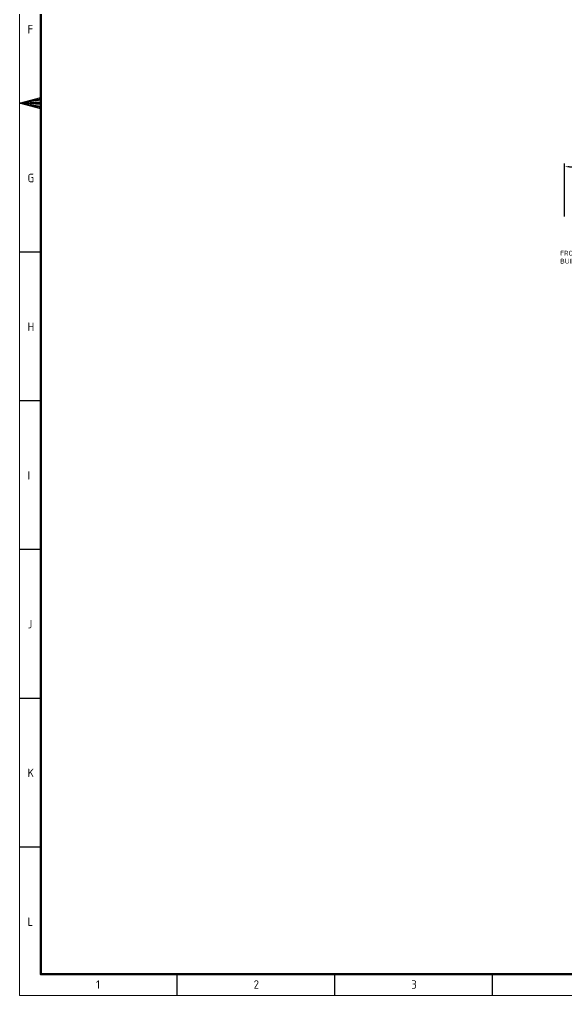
# Model space of a CAD drawing. Header units: inches. Extents: x 735 to 7643, y 526 to 1733.
# Drawn here: x 4289 to 4631, y 618 to 1228 of the extents above; entities that cross this region are included whole.
import ezdxf

# ---------------------------------------------------------------- set-up
doc = ezdxf.new("R2010")
doc.units = ezdxf.units.IN
doc.header["$MEASUREMENT"] = 0
doc.layers.add('FREE-TEXT', color=7, linetype='Continuous')
doc.layers.add('zone wiring', color=5, linetype='Continuous')
doc.styles.get("Standard").update_dxf_attribs({"font": 'isocp3.shx'})
doc.styles.add('TEG BORDER', font='isocp.shx')
doc.dimstyles.get("Standard").update_dxf_attribs({"dimtxt": 2, "dimasz": 3, "dimexe": 2, "dimexo": 2, "dimgap": 1, "dimtad": 0, "dimtih": 1, "dimtoh": 1, "dimdec": 1, "dimzin": 0, "dimdsep": 46, "dimtxsty": 'Standard', "dimcen": 0, "dimclrd": 256, "dimclre": 256, "dimclrt": 256, "dimadec": 1, "dimazin": 0, "dimtfac": 1, "dimtdec": 1, "dimtofl": 0, "dimtmove": 0, "dimatfit": 3, "dimfxl": 1, "dimtolj": 1, "dimtzin": 0, "dimlwd": -1, "dimlwe": -1, "dimarcsym": 0})

# ---------------------------------------------------------------- blocks, each defined once
blk = doc.blocks.new('TEG BORDER A2')
at = {"linetype": 'Continuous'}
for p, q in [((5, 415), (5, 5)), ((5, 5), (489, 5))]:
    blk.add_line(p, q, dxfattribs=at)
for p, q in [((5, 210), (0, 210)), ((1.25, 210), (3.75, 210)), ((0, 175), (5, 175)), ((0, 140), (5, 140)), ((0, 105), (5, 105)), ((0, 70), (5, 70)), ((0, 35), (5, 35)), ((37.12, 0), (37.12, 5)), ((74.25, 0), (74.25, 5)), ((111.38, 0), (111.38, 5))]:
    blk.add_line(p, q)
at = {"color": 5, "lineweight": 15}
blk.add_lwpolyline([(0, 420), (594, 420), (594, 0), (0, 0)], close=True, dxfattribs=at)
at = {"lineweight": 100}
blk.add_lwpolyline([(5, 415), (589, 415), (589, 5), (5, 5)], close=True, dxfattribs=at)
blk.add_lwpolyline([(0, 210), (5, 211.34), (5, 208.66), (0, 210), (5, 211), (5, 210.67), (0, 210), (5, 210.33), (5, 209.67), (0, 210), (5, 209.33), (5, 209), (0, 210)])
at = {"char_height": 2, "style": 'TEG BORDER'}
for s, insert, attachment_point in [('F', (1.91, 228.39), 1), ('G', (1.91, 193.39), 1), ('H', (1.91, 158.39), 1), ('I', (1.91, 123.39), 1), ('J', (1.91, 88.39), 1), ('K', (1.91, 53.39), 1), ('L', (1.91, 18.39), 1), ('1', (18.05, 1.59), 7), ('2', (55.17, 1.59), 7), ('3', (92.3, 1.59), 7)]:
    blk.add_mtext_dynamic_manual_height_columns(s, width=2, gutter_width=1, heights=[0], dxfattribs=dict(at, insert=insert, attachment_point=attachment_point))
blk = doc.blocks.new('*D509')
at = {"layer": 'Defpoints', "color": 0, "transparency": 16777216}
for p in [(5233.2, 1135.58), (5233.2, 1104.74), (4630.25, 1102.47)]:
    blk.add_point(p, dxfattribs=at)
at = {"layer": 'FREE-TEXT', "transparency": 16777216}
for p, q in [((4630.25, 1104.47), (4630.25, 1137.58)), ((4633.25, 1135.58), (4908.48, 1135.58)), ((5230.2, 1135.58), (4954.98, 1135.58)), ((5233.2, 1106.74), (5233.2, 1137.58))]:
    blk.add_line(p, q, dxfattribs=at)
for points in [[(4633.25, 1136.08), (4633.25, 1135.08), (4630.25, 1135.58)], [(5230.2, 1136.08), (5230.2, 1135.08), (5233.2, 1135.58)]]:
    blk.add_solid(points, dxfattribs=at)
at = {"layer": 'FREE-TEXT', "transparency": 16777216, "insert": (4931.73, 1135.58), "char_height": 10, "attachment_point": 5}
blk.add_mtext('\\A1;50\'-3.0"', dxfattribs=at)

msp = doc.modelspace()

# ---------------------------------------------------------------- block references
at = {"color": 8, "lineweight": 20, "xscale": 2.6554, "yscale": 2.6554, "zscale": 2.6554}
msp.add_blockref('TEG BORDER A2', (4289.26, 617.66), dxfattribs=at)

# ---------------------------------------------------------------- texts
at = {"layer": 'zone wiring', "color": 30, "insert": (4627.49, 1083.05), "char_height": 3, "attachment_point": 1}
msp.add_mtext_dynamic_manual_height_columns('FROM OPERATION BUILDING', width=40.6485, gutter_width=1, heights=[0], dxfattribs=at)

# ---------------------------------------------------------------- dimensions: what is measured, and where the dimension line sits
at = {"layer": 'FREE-TEXT'}
dim = msp.add_linear_dim(base=(5233.2039, 1135.5848), p1=(4630.25, 1102.4691), p2=(5233.2039, 1104.7408), dimstyle='Standard', override={"dimtxt": 10, "dimtih": 0, "dimtoh": 0, "dimlunit": 3}, dxfattribs=at)
dim.commit()
dim.dimension.update_dxf_attribs({"geometry": '*D509', "text_midpoint": (4931.7269, 1135.5848)})

doc.saveas('drawing.dxf')
